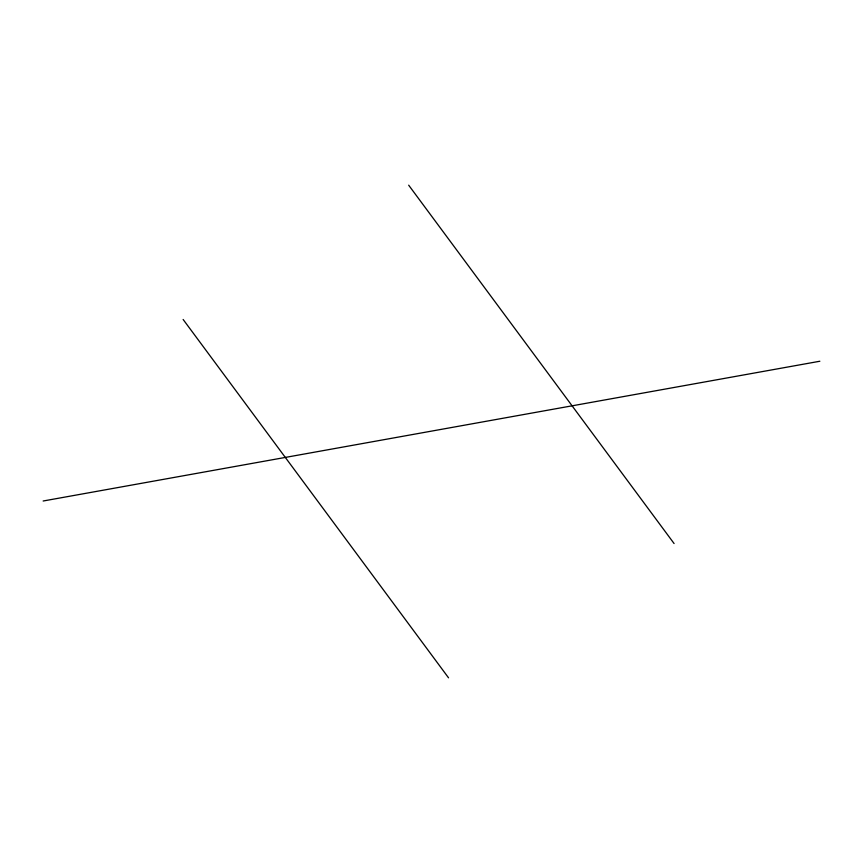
<?xml version="1.0" encoding="UTF-8"?>
<svg xmlns="http://www.w3.org/2000/svg" width="863" height="863" viewBox="0 0 863 863"><rect width="100%" height="100%" fill="white"/><g stroke="black" fill="none" stroke-linecap="round" stroke-linejoin="round"><path stroke-width="1.29" d="M43.15 501.004L819.85 361.241M408.674 185.178L674.079 543.528M183.139 319.472L448.544 677.822"/></g></svg>
